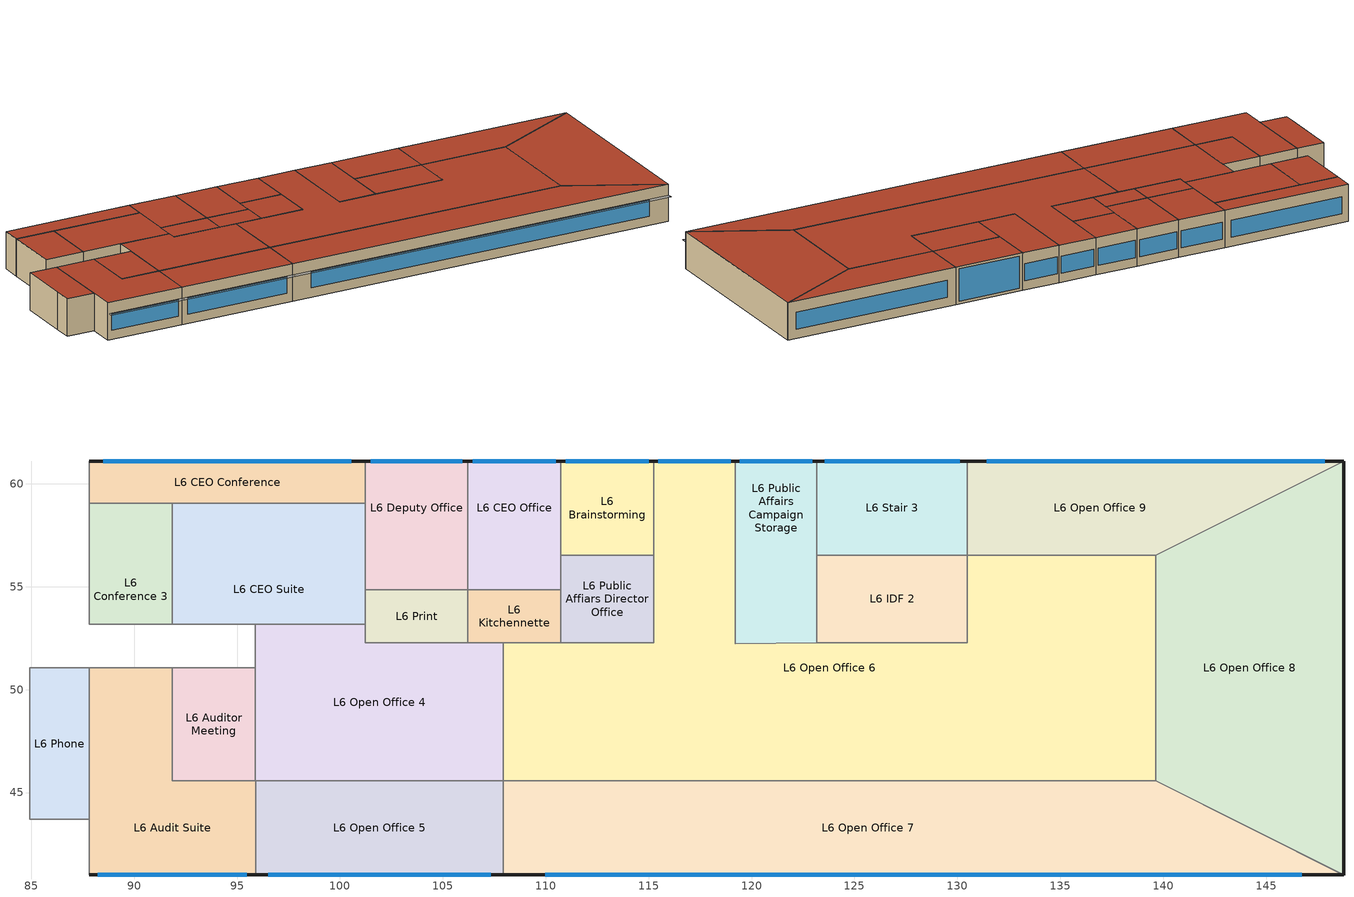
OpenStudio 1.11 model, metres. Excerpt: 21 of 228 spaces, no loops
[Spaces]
L6 Audit Suite
 floor to L5 Open Office 6 (Construction Internal Source 31): 95.89,45.56 95.89,40.99 87.82,40.99 87.82,45.56 z19.91
 floor to L5 Open Office 5 (Construction Internal Source 31): 91.86,51.05 91.86,45.56 87.82,45.56 87.82,51.05 z19.91
 wall outside (Typical Insulated Steel Framed Exterior Wall R-18.18): 87.82,40.99 95.89,40.99 z19.91:23.77
 wall to L6 Phone: 87.82,51.05 87.82,43.69 z19.91:23.77
 wall to L6 Corridor 2: 91.86,51.05 87.82,51.05 z19.91:23.77
 wall to L6 Auditor Meeting: 95.89,45.56 91.86,45.56 91.86,51.05 z19.91:23.77
 wall to L6 Open Office 5: 95.89,40.99 95.89,45.56 z19.91:23.77
 wall to L6 Balcony: 87.82,43.69 87.82,40.99 z19.91:23.77
 window (U 0.42 SHGC 0.40 Dbl LoE (e2-.1) Tint 6mm/6mm Air): 88.24,40.99 95.47,40.99 z20.85:22.6
 roof outside (Typical IEAD Roof R-31.25): 95.89,40.99 95.89,45.56 91.86,45.56 91.86,51.05 87.82,51.05 87.82,40.99 z23.77
L6 Open Office 5
 floor to L5 Open Office 6 (Construction Internal Source 47): 107.93,45.56 107.93,40.99 95.89,40.99 95.89,45.56 z19.91
 wall outside (Typical Insulated Steel Framed Exterior Wall R-18.18): 95.89,40.99 107.93,40.99 z19.91:23.77
 wall to L6 Open Office 4: 107.93,45.56 95.89,45.56 z19.91:23.77
 wall to L6 Open Office 7: 107.93,40.99 107.93,45.56 z19.91:23.77
 window (U 0.42 SHGC 0.40 Dbl LoE (e2-.1) Tint 6mm/6mm Air): 96.51,40.99 107.31,40.99 z20.85:22.6
 roof outside (Typical IEAD Roof R-31.25): 107.93,40.99 107.93,45.56 95.89,45.56 95.89,40.99 z23.77
L6 Open Office 7
 floor to L5 Open Office 7 (Construction Internal Source 49): 139.63,45.56 148.78,40.99 107.93,40.99 107.93,45.56 z19.91
 wall outside (Typical Insulated Steel Framed Exterior Wall R-18.18): 107.93,40.99 148.78,40.99 z19.91:23.77
 wall to L6 Open Office 6: 139.63,45.56 107.93,45.56 z19.91:23.77
 wall to L6 Open Office 8: 148.78,40.99 139.63,45.56 z19.91:23.77
 window (U 0.42 SHGC 0.40 Dbl LoE (e2-.1) Tint 6mm/6mm Air): 109.98,40.99 146.73,40.99 z20.85:22.59
 roof outside (Typical IEAD Roof R-31.25): 148.78,40.99 139.63,45.56 107.93,45.56 107.93,40.99 z23.77
L6 Open Office 8
 floor to L5 Open Office 9 (Construction Internal Source 192): 148.78,61.11 148.78,40.99 139.63,45.56 139.63,56.54 z19.91
 wall outside (Typical Insulated Steel Framed Exterior Wall R-18.18): 148.78,40.99 148.78,61.11 z19.91:23.77
 wall to L6 Open Office 9: 148.78,61.11 139.63,56.54 z19.91:23.77
 wall to L6 Open Office 6: 139.63,56.54 139.63,45.56 z19.91:23.77
 roof outside (Typical IEAD Roof R-31.25): 148.78,40.99 148.78,61.11 139.63,56.54 139.63,45.56 z23.77
L6 Phone
 floor to L5 Phone (Construction Internal Source 168): 87.82,51.05 87.82,43.69 84.92,43.69 84.92,51.05 z19.91
 wall to L6 Corridor 2: 87.82,51.05 84.92,51.05 z19.91:23.77
 wall to L6 Balcony: 84.92,43.69 87.82,43.69 z19.91:23.77
 wall to L6 Lobby: 84.92,45.56 84.92,43.69 z19.91:23.77
 wall to L6 Conference 2: 84.92,51.05 84.92,45.56 z19.91:23.77
 roof outside (Typical IEAD Roof R-31.25): 87.82,43.69 87.82,51.05 84.92,51.05 84.92,43.69 z23.77
L6 Auditor Meeting
 floor to L5 Open Office 5 (Construction Internal Source 38): 95.89,51.05 95.89,45.56 91.86,45.56 91.86,51.05 z19.91
 wall to L6 Corridor 2: 95.89,51.05 91.86,51.05 z19.91:23.77
 wall to L6 Open Office 4: 95.89,45.56 95.89,51.05 z19.91:23.77
 roof outside (Typical IEAD Roof R-31.25): 95.89,45.56 95.89,51.05 91.86,51.05 91.86,45.56 z23.77
L6 Open Office 4
 floor to L5 Open Office 5 (Construction Internal Source 190): 101.23,53.18 101.23,52.27 107.93,52.27 107.93,45.56 95.89,45.56 95.89,53.18 z19.91
 wall to L6 Corridor 2: 95.89,53.18 95.89,51.05 z19.91:23.77
 wall to L6 CEO Suite: 101.23,53.18 95.89,53.18 z19.91:23.77
 wall to L6 Print: 106.21,52.27 101.23,52.27 101.23,53.18 z19.91:23.77
 wall to L6 Kitchennette: 107.93,52.27 106.21,52.27 z19.91:23.77
 wall to L6 Open Office 6: 107.93,45.56 107.93,52.27 z19.91:23.77
 roof outside (Typical IEAD Roof R-31.25): 107.93,45.56 107.93,52.27 101.23,52.27 101.23,53.18 95.89,53.18 95.89,45.56 z23.77
L6 Open Office 6
 floor to L5 Open Office 8 (Construction Internal Source 94): 139.63,56.54 139.63,45.56 107.93,45.56 107.93,52.27 115.25,52.27 115.25,56.54 119.21,56.54 119.21,52.24 123.17,52.27 130.49,52.27 130.49,56.54 z19.91
 floor to L5 Open Office 11 (Construction Internal Source 94): 119.21,61.11 119.21,56.54 115.25,56.54 115.25,61.11 z19.91
 wall outside (Typical Insulated Steel Framed Exterior Wall R-18.18): 119.21,61.11 115.25,61.11 z19.91:23.77
 wall to L6 Public Affiars Director Office: 115.25,56.54 115.25,52.27 110.73,52.27 z19.91:23.77
 wall to L6 Brainstorming: 115.25,61.11 115.25,56.54 z19.91:23.77
 wall to L6 Public Affairs Campaign Storage: 123.17,52.27 119.21,52.24 119.21,61.11 z19.91:23.77
 wall to L6 IDF 2: 130.49,56.54 130.49,52.27 123.17,52.27 z19.91:23.77
 wall to L6 Open Office 9: 139.63,56.54 130.49,56.54 z19.91:23.77
 wall to L6 Kitchennette: 110.73,52.27 107.93,52.27 z19.91:23.77
 window (U 0.42 SHGC 0.40 Dbl LoE (e2-.1) Tint 6mm/6mm Air): 118.99,61.11 115.47,61.11 z20.85:22.61
 roof outside (Typical IEAD Roof R-31.25): 139.63,45.56 139.63,56.54 130.49,56.54 130.49,52.27 123.17,52.27 119.21,52.24 119.21,61.11 115.25,61.11 115.25,52.27 107.93,52.27 107.93,45.56 z23.77
L6 Public Affairs Campaign Storage
 floor to L5 Open Office 8 (Construction Internal Source 206): 123.17,56.54 123.17,52.27 119.21,52.24 119.21,56.54 z19.91
 floor to L5 Open Office 11 (Construction Internal Source 206): 123.17,61.11 123.17,56.54 119.21,56.54 119.21,61.11 z19.91
 wall outside (Typical Insulated Steel Framed Exterior Wall R-18.18): 123.17,61.11 119.21,61.11 z19.91:23.77
 wall to L6 Stair 3: 123.17,56.54 123.17,61.11 z19.91:23.77
 wall to L6 IDF 2: 123.17,52.27 123.17,56.54 z19.91:23.77
 window (U 0.42 SHGC 0.40 Dbl LoE (e2-.1) Tint 6mm/6mm Air): 122.95,61.11 119.43,61.11 z20.85:22.61
 roof outside (Typical IEAD Roof R-31.25): 119.21,52.24 123.17,52.27 123.17,61.11 119.21,61.11 z23.77
L6 Print
 floor to L5 Common Engineering Print Room 2 (Construction Internal Source 183): 106.21,54.86 106.21,52.27 101.23,52.27 101.23,54.86 z19.91
 wall to L6 CEO Suite: 101.23,54.86 101.23,53.18 z19.91:23.77
 wall to L6 Deputy Office: 106.21,54.86 101.23,54.86 z19.91:23.77
 wall to L6 Kitchennette: 106.21,52.27 106.21,54.86 z19.91:23.77
 roof outside (Typical IEAD Roof R-31.25): 106.21,52.27 106.21,54.86 101.23,54.86 101.23,52.27 z23.77
L6 Kitchennette
 floor to L5 Common Engineering Print Room 2 (Construction Internal Source 217): 110.73,54.86 110.73,52.27 106.21,52.27 106.21,54.86 z19.91
 wall to L6 CEO Office: 110.73,54.86 106.21,54.86 z19.91:23.77
 wall to L6 Public Affiars Director Office: 110.73,52.27 110.73,54.86 z19.91:23.77
 roof outside (Typical IEAD Roof R-31.25): 110.73,52.27 110.73,54.86 106.21,54.86 106.21,52.27 z23.77
L6 Public Affiars Director Office
 floor to L5 Common Engineering Print Room 2 (Construction Internal Source 201): 115.25,56.54 115.25,52.27 110.73,52.27 110.73,56.54 z19.91
 wall to L6 CEO Office: 110.73,56.54 110.73,54.86 z19.91:23.77
 wall to L6 Brainstorming: 115.25,56.54 110.73,56.54 z19.91:23.77
 roof outside (Typical IEAD Roof R-31.25): 115.25,52.27 115.25,56.54 110.73,56.54 110.73,52.27 z23.77
L6 IDF 2
 floor to L5 IDF 2 (Construction Internal Source 42): 130.49,56.54 130.49,52.27 123.17,52.27 123.17,56.54 z19.91
 wall to L6 Stair 3: 130.49,56.54 123.17,56.54 z19.91:23.77
 roof outside (Typical IEAD Roof R-31.25): 130.49,52.27 130.49,56.54 123.17,56.54 123.17,52.27 z23.77
L6 Conference 3
 floor to L5 Open Office 4 (Construction Internal Source 96): 91.86,59.05 91.86,56.54 87.82,56.54 87.82,59.05 z19.91
 floor to L5 Open Office 5 (Construction Internal Source 96): 91.86,56.54 91.86,53.18 87.82,53.18 87.82,56.54 z19.91
 wall to L6 CEO Conference: 91.86,59.05 87.82,59.05 z19.91:23.77
 wall to L6 CEO Suite: 91.86,53.18 91.86,59.05 z19.91:23.77
 wall to L6 Corridor 2: 87.82,53.18 91.86,53.18 z19.91:23.77
 wall to L6 Elec: 87.82,59.05 87.82,53.18 z19.91:23.77
 roof outside (Typical IEAD Roof R-31.25): 91.86,53.18 91.86,59.05 87.82,59.05 87.82,53.18 z23.77
L6 CEO Suite
 floor to L5 Open Office 5 (Construction Internal Source 129): 101.23,56.54 101.23,53.18 91.86,53.18 91.86,56.54 z19.91
 floor to L5 Open Office 4 (Construction Internal Source 129): 101.23,59.05 101.23,56.54 91.86,56.54 91.86,59.05 z19.91
 wall to L6 Corridor 2: 91.86,53.18 95.89,53.18 z19.91:23.77
 wall to L6 CEO Conference: 101.23,59.05 91.86,59.05 z19.91:23.77
 wall to L6 Deputy Office: 101.23,54.86 101.23,59.05 z19.91:23.77
 roof outside (Typical IEAD Roof R-31.25): 101.23,53.18 101.23,59.05 91.86,59.05 91.86,53.18 z23.77
L6 Deputy Office
 floor to L5 Common Engineering Print Room 2 (Construction Internal Source 131): 106.21,56.54 106.21,54.86 101.23,54.86 101.23,56.54 z19.91
 floor to L5 Conference 2 (Construction Internal Source 131): 106.21,61.11 106.21,56.54 101.23,56.54 101.23,61.11 z19.91
 wall outside (Typical Insulated Steel Framed Exterior Wall R-18.18): 106.21,61.11 101.23,61.11 z19.91:23.77
 wall to L6 CEO Office: 106.21,54.86 106.21,61.11 z19.91:23.77
 wall to L6 CEO Conference: 101.23,61.11 101.23,59.05 z19.91:23.77
 window (U 0.42 SHGC 0.40 Dbl LoE (e2-.1) Tint 6mm/6mm Air): 105.94,61.11 101.5,61.11 z20.85:22.61
 roof outside (Typical IEAD Roof R-31.25): 106.21,54.86 106.21,61.11 101.23,61.11 101.23,54.86 z23.77
L6 CEO Office
 floor to L5 Common Engineering Print Room 2 (Construction Internal Source 202): 106.21,56.54 110.73,56.54 110.73,54.86 106.21,54.86 z19.91
 floor to L5 Conference 2 (Construction Internal Source 202): 110.73,61.11 110.73,56.54 106.21,56.54 106.21,61.11 z19.91
 wall outside (Typical Insulated Steel Framed Exterior Wall R-18.18): 110.73,61.11 106.21,61.11 z19.91:23.77
 wall to L6 Brainstorming: 110.73,56.54 110.73,61.11 z19.91:23.77
 window (U 0.42 SHGC 0.40 Dbl LoE (e2-.1) Tint 6mm/6mm Air): 110.48,61.11 106.46,61.11 z20.85:22.61
 roof outside (Typical IEAD Roof R-31.25): 110.73,54.86 110.73,61.11 106.21,61.11 106.21,54.86 z23.77
L6 Brainstorming
 floor to L5 Conference 2 (Construction Internal Source 54): 115.25,61.11 115.25,56.54 110.73,56.54 110.73,61.11 z19.91
 wall outside (Typical Insulated Steel Framed Exterior Wall R-18.18): 115.25,61.11 110.73,61.11 z19.91:23.77
 window (U 0.42 SHGC 0.40 Dbl LoE (e2-.1) Tint 6mm/6mm Air): 115,61.11 110.98,61.11 z20.85:22.61
 roof outside (Typical IEAD Roof R-31.25): 115.25,56.54 115.25,61.11 110.73,61.11 110.73,56.54 z23.77
L6 Stair 3
 floor to L5 Stair 3 (Construction Internal Source 67): 130.49,61.11 130.49,56.54 123.17,56.54 123.17,61.11 z19.91
 wall outside (Typical Insulated Steel Framed Exterior Wall R-18.18): 130.49,61.11 123.17,61.11 z19.91:23.77
 wall to L6 Open Office 9: 130.49,56.54 130.49,61.11 z19.91:23.77
 window (U 0.42 SHGC 0.40 Dbl LoE (e2-.1) Tint 6mm/6mm Air): 130.1,61.11 123.56,61.11 z20.2:23.52
 roof outside (Typical IEAD Roof R-31.25): 130.49,56.54 130.49,61.11 123.17,61.11 123.17,56.54 z23.77
L6 Open Office 9
 floor to L5 Open Office 10 (Construction Internal Source 75): 148.78,61.11 139.63,56.54 130.49,56.54 130.49,61.11 z19.91
 wall outside (Typical Insulated Steel Framed Exterior Wall R-18.18): 148.78,61.11 130.49,61.11 z19.91:23.77
 window (U 0.42 SHGC 0.40 Dbl LoE (e2-.1) Tint 6mm/6mm Air): 147.85,61.11 131.42,61.11 z20.85:22.59
 roof outside (Typical IEAD Roof R-31.25): 139.63,56.54 148.78,61.11 130.49,61.11 130.49,56.54 z23.77
L6 CEO Conference
 floor to L5 Open Office 4 (Construction Internal Source 228): 101.23,61.11 101.23,59.05 87.82,59.05 87.82,61.11 z19.91
 wall outside (Typical Insulated Steel Framed Exterior Wall R-18.18): 101.23,61.11 87.82,61.11 z19.91:23.77
 wall to L6 Elec: 87.82,61.11 87.82,59.05 z19.91:23.77
 window (U 0.42 SHGC 0.40 Dbl LoE (e2-.1) Tint 6mm/6mm Air): 100.54,61.11 88.51,61.11 z20.85:22.6
 roof outside (Typical IEAD Roof R-31.25): 101.23,59.05 101.23,61.11 87.82,61.11 87.82,59.05 z23.77
shading: 107.91,40.99 95.92,40.99 95.92,40.38 107.91,40.38 z22.69; 95.87,40.99 87.84,40.99 87.84,40.38 95.87,40.38 z22.7; 148.75,40.99 107.96,40.99 107.96,40.38 148.75,40.38 z22.69
[Building]
90.1-2013-MediumOffice-ASHRAE 169-2006-5B PRM baseline created: 2016-05-18 14:10:54 -0600: Space Type=Denver Admin - OpenOffice; Default Construction Set=90.1-2013 - CZ5
[ClimateZones]
Climate Zone Institution Name 1=ASHRAE; Climate Zone Document Name 1=ANSI/ASHRAE Standard 169; Climate Zone Document Year 1=2006; Climate Zone Institution Name 2=CEC; Climate Zone Document Name 2=California Climate Zone Descriptions; Climate Zone Document Year 2=1995
[Site]
Denver Intl Ap: Latitude {deg}=39.83; Longitude {deg}=-104.65; Time Zone {hr}=-7; Elevation {m}=1650
[SizingPeriod:DesignDay] Barometric Pressure {Pa}=83011; Sky Clearness=0; Rain Indicator=0; Snow Indicator=0; Day of Month=21; Daylight Saving Time Indicator=0; Dry-Bulb Temperature Range Modifier Type=DefaultMultipliers
Name | Maximum Dry-Bulb Temperature {C} | Daily Dry-Bulb Temperature Range {deltaC} | Humidity Indicating Conditions at Maximum Dry-Bulb | Wind Speed {m/s} | Wind Direction {deg} | Month | Day Type | Humidity Indicating Type | Solar Model Indicator | ASHRAE Taub | ASHRAE Taud
Denver Intl Ap Ann Htg 99.6% Condns DB | -17.4 | 0 | -17.4 | 3.3 | 160 | 12 | WinterDesignDay | Wetbulb | ASHRAEClearSky
Denver Intl Ap Ann Clg .4% Condns DP=>MDB | 19.9 | 15.2 | 16 | 4.2 | 80 | 7 | SummerDesignDay | Dewpoint | ASHRAETau | 0.424 | 2.012
Denver Intl Ap Ann Hum_n 99.6% Condns DP=>MCDB | -11.7 | 0 | -21.5 | 3.3 | 160 | 12 | WinterDesignDay | Dewpoint | ASHRAEClearSky
Denver Intl Ap Ann Clg .4% Condns WB=>MDB | 27.3 | 15.2 | 18.3 | 4.2 | 80 | 7 | SummerDesignDay | Wetbulb | ASHRAETau | 0.424 | 2.012
[Construction]
Denver Admin ExtWall Steel Framed R25: 1IN Stucco, Insulation R-25, 1/2IN Gypsum
Denver Admin R-40 Roof: Roof Membrane, Denver Admin Roof Insulation R-40, Metal Decking
Interior Partition 1; Interior Door 1: G05 25mm wood
ExtSlabCarpet 4in ClimateZone 1-8: MAT-CC05 4 HW CONCRETE, CP02 CARPET PAD
Interior Floor 1: F16 Acoustic tile, F05 Ceiling air space resistance 1, M11 100mm lightweight concrete
Interior Wall 1: G01a 19mm gypsum board, F04 Wall air space resistance, G01a 19mm gypsum board
Interior Ceiling 1: M11 100mm lightweight concrete, F05 Ceiling air space resistance 1, F16 Acoustic tile
Exterior Door 2013: F08 Metal surface, I01 25mm insulation board 2013
ASHRAE 90.1-2013 Skylight CZ 5: Skylight U-0.50/SHGC-0.40
Interior Window 1: Clear 3mm
Denver Admin Glazing 0.38/0.25/0.49: Denver Glazing 0.38/0.25/0.49
Typical Insulated Steel Framed Exterior Wall R-18.18: 25mm Stucco, 5/8 in. Gypsum Board, Typical Insulation R-16.0, 5/8 in. Gypsum Board
Typical IEAD Roof R-31.25: Roof Membrane, Typical Insulation R-30.13, Metal Roof Surface
U 0.42 SHGC 0.40 Dbl LoE (e2-.1) Tint 6mm/6mm Air: LoE TINT 6MM, AIR 6MM, CLEAR 6MM
[Material]
Name | Roughness | Thickness {m} | Conductivity {W/m-K} | Density {kg/m3} | Specific Heat {J/kg-K} | Thermal Absorptance | Solar Absorptance | Visible Absorptance
G05 25mm wood | MediumSmooth | 0.0254 | 0.15 | 608 | 1630 | 0.9 | 0.5 | 0.5
1IN Stucco | Smooth | 0.0253 | 0.6918 | 1858 | 837 | 0.9 | 0.92 | 0.92
1/2IN Gypsum | Smooth | 0.0127 | 0.16 | 784.9 | 830 | 0.9 | 0.4 | 0.4
Roof Membrane | VeryRough | 0.0095 | 0.16 | 1121.29 | 1460 | 0.9 | 0.7 | 0.7
Denver Admin Roof Insulation R-40 | MediumRough | 0.34036 | 0.049 | 265 | 836.8 | 0.9 | 0.7 | 0.7
Metal Decking | MediumSmooth | 0.0015 | 45.006 | 7680 | 418.4 | 0.9 | 0.6 | 0.6
F16 Acoustic tile | MediumSmooth | 0.0191 | 0.06 | 368 | 590 | 0.9 | 0.3 | 0.3
F08 Metal surface; Metal Roof Surface | Smooth | 0.0008 | 45.28 | 7824 | 500 | 0.9 | 0.7 | 0.7
Insulation R-25 | MediumRough | 0.2159 | 0.049 | 265 | 836.8 | 0.9 | 0.7 | 0.7
Material 61; Material 75; Material 83; Material 93; Material 97; Material 107; Material 133; Material 149; Material 187; Material 191; Material 257; Material 261; Material 335; Material 365; Material 379; Material 383; Material 401; Material 403; Material 411; Material 433; Material 455 | Rough | 0.0254 | 0.02 | 56.06 | 1210
Material 62; Material 76; Material 84; Material 94; Material 98; Material 108; Material 134; Material 150; Material 188; Material 192; Material 258; Material 262; Material 336; Material 366; Material 380; Material 384; Material 402; Material 404; Material 412; Material 434; Material 456 | MediumRough | 0.0508 | 2.31 | 2322 | 832
MAT-CC05 4 HW CONCRETE | Rough | 0.1016 | 1.311 | 2240 | 836.8 | 0.9 | 0.85 | 0.85
M11 100mm lightweight concrete | MediumRough | 0.1016 | 0.53 | 1280 | 840 | 0.9 | 0.5 | 0.5
G01a 19mm gypsum board | MediumSmooth | 0.019 | 0.16 | 800 | 1090 | 0.9 | 0.4 | 0.4
I01 25mm insulation board 2013 | MediumRough | 0.0105664 | 0.03 | 43 | 1210 | 0.9 | 0.6 | 0.6
25mm Stucco | Smooth | 0.0254 | 0.72 | 1856 | 840 | 0.9 | 0.7 | 0.7
5/8 in. Gypsum Board | MediumSmooth | 0.0159 | 0.16 | 800 | 1090 | 0.9 | 0.7 | 0.7
[Material:AirGap]
Name | Thermal Resistance {m2-K/W}
F05 Ceiling air space resistance 1 | 0.18
F04 Wall air space resistance | 0.15
[Construction:InternalSource]
Construction Internal Source 31: 2, Material 61, Material 62, Material 62
Construction Internal Source 38: 2, Material 75, Material 76, Material 76
Construction Internal Source 42: 2, Material 83, Material 84, Material 84
Construction Internal Source 47: 2, Material 93, Material 94, Material 94
Construction Internal Source 49: 2, Material 97, Material 98, Material 98
Construction Internal Source 54: 2, Material 107, Material 108, Material 108
Construction Internal Source 67: 2, Material 133, Material 134, Material 134
Construction Internal Source 75: 2, Material 149, Material 150, Material 150
Construction Internal Source 94: 2, Material 187, Material 188, Material 188
Construction Internal Source 96: 2, Material 191, Material 192, Material 192
Construction Internal Source 129: 2, Material 257, Material 258, Material 258
Construction Internal Source 131: 2, Material 261, Material 262, Material 262
Construction Internal Source 168: 2, Material 335, Material 336, Material 336
Construction Internal Source 183: 2, Material 365, Material 366, Material 366
Construction Internal Source 190: 2, Material 379, Material 380, Material 380
Construction Internal Source 192: 2, Material 383, Material 384, Material 384
Construction Internal Source 201: 2, Material 401, Material 402, Material 402
Construction Internal Source 202: 2, Material 403, Material 404, Material 404
Construction Internal Source 206: 2, Material 411, Material 412, Material 412
Construction Internal Source 217: 2, Material 433, Material 434, Material 434
Construction Internal Source 228: 2, Material 455, Material 456, Material 456
[DefaultConstructionSet]
90.1-2013 - CZ5: Default Exterior Surface Constructions=Default Surface Constructions 79; Default Interior Surface Constructions=Default Surface Constructions 80; Default Ground Contact Surface Constructions=Default Surface Constructions 81; Default Exterior SubSurface Constructions=Default Sub Surface Constructions 53; Default Interior SubSurface Constructions=Default Sub Surface Constructions 54; Interior Partition Construction=Interior Partition 1
[DefaultSurfaceConstructions]
Name | Floor Construction | Wall Construction | Roof Ceiling Construction
Default Surface Constructions 79 | ExtSlabCarpet 4in ClimateZone 1-8 | Denver Admin ExtWall Steel Framed R25 | Denver Admin R-40 Roof
Default Surface Constructions 80 | Interior Floor 1 | Interior Wall 1 | Interior Ceiling 1
Default Surface Constructions 81 | ExtSlabCarpet 4in ClimateZone 1-8 | ExtSlabCarpet 4in ClimateZone 1-8 | ExtSlabCarpet 4in ClimateZone 1-8
[DefaultSubSurfaceConstructions]
Name | Fixed Window Construction | Operable Window Construction | Door Construction | Overhead Door Construction | Skylight Construction | Tubular Daylight Dome Construction | Tubular Daylight Diffuser Construction
Default Sub Surface Constructions 53 | Denver Admin Glazing 0.38/0.25/0.49 | Denver Admin Glazing 0.38/0.25/0.49 | Exterior Door 2013 | Exterior Door 2013 | ASHRAE 90.1-2013 Skylight CZ 5 | Interior Window 1 | Interior Window 1
Default Sub Surface Constructions 54 | Interior Window 1 | Interior Window 1 | Interior Door 1
[Material:NoMass] Roughness=Smooth; Thermal Absorptance=0.9
Name | Thermal Resistance {m2-K/W} | Solar Absorptance | Visible Absorptance
CP02 CARPET PAD | 0.1 | 0.8 | 0.8
Typical Insulation R-16.0 | 2.81828 | 0.7 | 0.7
Typical Insulation R-30.13 | 5.30668 | 0.7 | 0.7
[WindowMaterial:SimpleGlazingSystem]
Name | U-Factor {W/m2-K} | Solar Heat Gain Coefficient | Visible Transmittance
Skylight U-0.50/SHGC-0.40 | 2.83913 | 0.4 | 0.44
Denver Glazing 0.38/0.25/0.49 | 2.15774 | 0.25 | 0.49
[WindowMaterial:Glazing] Optical Data Type=SpectralAverage; Infrared Transmittance at Normal Incidence=0; Front Side Infrared Hemispherical Emissivity=0.84; Conductivity {W/m-K}=0.9; Dirt Correction Factor for Solar and Visible Transmittance=1; Solar Diffusing=No
Name | Thickness {m} | Solar Transmittance at Normal Incidence | Front Side Solar Reflectance at Normal Incidence | Back Side Solar Reflectance at Normal Incidence | Visible Transmittance at Normal Incidence | Front Side Visible Reflectance at Normal Incidence | Back Side Visible Reflectance at Normal Incidence | Back Side Infrared Hemispherical Emissivity
Clear 3mm | 0.003 | 0.837 | 0.075 | 0 | 0.898 | 0.081 | 0 | 0.84
LoE TINT 6MM | 0.006 | 0.36 | 0.093 | 0.2 | 0.5 | 0.035 | 0.054 | 0.1
CLEAR 6MM | 0.006 | 0.775 | 0.071 | 0.071 | 0.881 | 0.08 | 0.08 | 0.84
[WindowMaterial:Gas]
AIR 6MM: Gas Type=Air; Thickness {m}=0.0063
[DesignSpecification:OutdoorAir] Outdoor Air Method=Sum
Name | Outdoor Air Flow per Person {m3/s-person} | Outdoor Air Flow per Floor Area {m3/s-m2} | Outdoor Air Flow Rate Fraction Schedule | Outdoor Air Flow Air Changes per Hour {1/hr}
Denver Admin - OpenOffice Ventilation; Denver Admin - BreakRoom Ventilation | 0.00235974 | 0.0003048 | Ventilation Availability
Denver Admin - ClosedOffice Ventilation | 0.00235974 | 0.0003048 | Ventilation Availability | 0
Denver Admin - Conference Ventilation; Denver Admin - IT_Room Ventilation | 0.00235974 | 0.0003048
Denver Admin - PrintRoom Ventilation; Denver Admin - Stair Ventilation |  | 0.0003048 | Ventilation Availability
Denver Admin - Storage Ventilation |  | 0.0006096 | Ventilation Availability
[ThermostatSetpoint:DualSetpoint] Heating Setpoint Temperature Schedule=Setpoint Htg - Admin; Cooling Setpoint Temperature Schedule=Setpoint Clg - Admin
Thermostat Setpoint Dual Setpoint 9; Thermostat Setpoint Dual Setpoint 11; Thermostat Setpoint Dual Setpoint 20; Thermostat Setpoint Dual Setpoint 23; Thermostat Setpoint Dual Setpoint 35; Thermostat Setpoint Dual Setpoint 46; Thermostat Setpoint Dual Setpoint 55; Thermostat Setpoint Dual Setpoint 62; Thermostat Setpoint Dual Setpoint 67; Thermostat Setpoint Dual Setpoint 93; Thermostat Setpoint Dual Setpoint 100; Thermostat Setpoint Dual Setpoint 107; Thermostat Setpoint Dual Setpoint 112; Thermostat Setpoint Dual Setpoint 126; Thermostat Setpoint Dual Setpoint 133; Thermostat Setpoint Dual Setpoint 140; Thermostat Setpoint Dual Setpoint 142; Thermostat Setpoint Dual Setpoint 152; Thermostat Setpoint Dual Setpoint 166; Thermostat Setpoint Dual Setpoint 204; Thermostat Setpoint Dual Setpoint 227
[BuildingStory]
Building Story 6
[Space] Building Story=Building Story 6
Name | Thermal Zone | Space Type
L6 Audit Suite | L6 Audit Suite
L6 Open Office 5 | L6 Open Office 5
L6 Open Office 7 | L6 Open Office 7
L6 Open Office 8 | L6 Open Office 8
L6 Phone | L6 Phone | Denver Admin - BreakRoom
L6 Auditor Meeting | L6 Auditor Meeting | Denver Admin - Conference
L6 Open Office 4 | L6 Open Office 4
L6 Open Office 6 | L6 Open Office 6
L6 Public Affairs Campaign Storage | L6 Public Affairs Campaign Storage | Denver Admin - Storage
L6 Print | L6 Print | Denver Admin - PrintRoom
L6 Kitchennette | L6 Kitchennette | Denver Admin - BreakRoom
L6 Public Affiars Director Office | L6 Public Affiars Director Office | Denver Admin - ClosedOffice
L6 IDF 2 | L6 IDF 2 | Denver Admin - IT_Room
L6 Conference 3 | L6 Conference 3 | Denver Admin - Conference
L6 CEO Suite | L6 CEO Suite | Denver Admin - BreakRoom
L6 Deputy Office | L6 Deputy Office | Denver Admin - ClosedOffice
L6 CEO Office | L6 CEO Office | Denver Admin - ClosedOffice
L6 Brainstorming | L6 Brainstorming | Denver Admin - Conference
L6 Stair 3 | L6 Stair 3 | Denver Admin - Stair
L6 Open Office 9 | L6 Open Office 9
L6 CEO Conference | L6 CEO Conference | Denver Admin - Conference
[SpaceType] Standards Building Type=Office
Name | Default Schedule Set | Design Specification Outdoor Air Object | Standards Space Type
Denver Admin - OpenOffice | Denver Admin - OpenOffice Schedule Set | Denver Admin - OpenOffice Ventilation | OpenOffice
Denver Admin - BreakRoom | Denver Admin - BreakRoom Schedule Set | Denver Admin - BreakRoom Ventilation | BreakRoom
Denver Admin - ClosedOffice | Denver Admin - ClosedOffice Schedule Set | Denver Admin - ClosedOffice Ventilation | ClosedOffice
Denver Admin - Conference | Denver Admin - Conference Schedule Set | Denver Admin - Conference Ventilation | Conference
Denver Admin - IT_Room | Denver Admin - IT_Room Schedule Set | Denver Admin - IT_Room Ventilation | IT_Room
Denver Admin - PrintRoom | Denver Admin - PrintRoom Schedule Set | Denver Admin - PrintRoom Ventilation | PrintRoom
Denver Admin - Stair | Denver Admin - Stair Schedule Set | Denver Admin - Stair Ventilation | Stair
Denver Admin - Storage | Denver Admin - Storage Schedule Set | Denver Admin - Storage Ventilation | Storage
[DefaultScheduleSet] Lighting Schedule=Office Bldg Light; Infiltration Schedule=Medium Office Infil Quarter On
Name | Number of People Schedule | People Activity Level Schedule | Electric Equipment Schedule
Denver Admin - OpenOffice Schedule Set; Denver Admin - BreakRoom Schedule Set; Denver Admin - ClosedOffice Schedule Set; Denver Admin - Conference Schedule Set; Denver Admin - IT_Room Schedule Set; Denver Admin - PrintRoom Schedule Set | People - Admin | Medium Office Activity | Medium Office Bldg Equip
Denver Admin - Stair Schedule Set; Denver Admin - Storage Schedule Set
[People:Definition]
15026 People: Number of People Calculation Method=Area/Person; Space Floor Area per Person {m2/person}=20.6431; Fraction Radiant=0.3
[Lights]
Name | Lights Definition | Space or SpaceType
Denver Admin - OpenOffice Lights 30.0 percent reduction | Denver Water Admin - OpenOffice Lights Definition - 30.0 percent reduction | Denver Admin - OpenOffice
Denver Admin - BreakRoom Lights 30.0 percent reduction | Denver Water Admin - BreakRoom Lights Definition - 30.0 percent reduction | Denver Admin - BreakRoom
Denver Admin - ClosedOffice Lights 30.0 percent reduction | Denver Water Admin - ClosedOffice Lights Definition - 30.0 percent reduction | Denver Admin - ClosedOffice
Denver Admin - Conference Lights 30.0 percent reduction | Denver Water Admin - Conference Lights Definition - 30.0 percent reduction | Denver Admin - Conference
Denver Admin - IT_Room Lights 30.0 percent reduction | Denver Water Admin - IT_Room Lights Definition - 30.0 percent reduction | Denver Admin - IT_Room
Denver Admin - PrintRoom Lights 30.0 percent reduction | Denver Water Admin - PrintRoom Lights Definition - 30.0 percent reduction | Denver Admin - PrintRoom
Denver Admin - Stair Lights 30.0 percent reduction | Denver Water Admin - Stair Lights Definition - 30.0 percent reduction | Denver Admin - Stair
Denver Admin - Storage Lights 30.0 percent reduction | Denver Water Admin - Storage Lights Definition - 30.0 percent reduction | Denver Admin - Storage
[Lights:Definition] Design Level Calculation Method=Watts/Area; Fraction Radiant=0.4; Fraction Visible=0.2; Return Air Fraction=0.4
Name | Watts per Space Floor Area {W/m2}
Denver Water Admin - ClosedOffice Lights Definition - 30.0 percent reduction; Denver Water Admin - PrintRoom Lights Definition - 30.0 percent reduction; Denver Water Admin - IT_Room Lights Definition - 30.0 percent reduction | 11.9479
Denver Water Admin - Storage Lights Definition - 30.0 percent reduction | 6.78126
Denver Water Admin - OpenOffice Lights Definition - 30.0 percent reduction | 10.5486
Denver Water Admin - Conference Lights Definition - 30.0 percent reduction | 13.2396
Denver Water Admin - Stair Lights Definition - 30.0 percent reduction | 7.4271
Denver Water Admin - BreakRoom Lights Definition - 30.0 percent reduction | 7.85765
[ElectricEquipment]
Name | Electric Equipment Definition | Space or SpaceType
Denver Admin - OpenOffice Electric Equipment 30.0 percent reduction | Denver Water Admin - OpenOffice Electric Equipment Definition - 30.0 percent reduction | Denver Admin - OpenOffice
Denver Admin - BreakRoom Electric Equipment | Denver Water Admin - BreakRoom Electric Equipment Definition | Denver Admin - BreakRoom
Denver Admin - ClosedOffice Electric Equipment | Denver Water Admin - ClosedOffice Electric Equipment Definition | Denver Admin - ClosedOffice
Denver Admin - Conference Electric Equipment | Denver Water Admin - Conference Electric Equipment Definition | Denver Admin - Conference
Denver Admin - IT_Room Electric Equipment | Denver Water Admin - IT_Room Electric Equipment Definition | Denver Admin - IT_Room
Denver Admin - PrintRoom Electric Equipment | Denver Water Admin - PrintRoom Electric Equipment Definition | Denver Admin - PrintRoom
[ElectricEquipment:Definition] Design Level Calculation Method=Watts/Area
Name | Watts per Space Floor Area {W/m2}
Denver Water Admin - BreakRoom Electric Equipment Definition; Denver Water Admin - PrintRoom Electric Equipment Definition | 21.5278
Denver Water Admin - ClosedOffice Electric Equipment Definition | 6.8889
Denver Water Admin - Conference Electric Equipment Definition | 3.98265
Denver Water Admin - IT_Room Electric Equipment Definition | 53.8196
Denver Water Admin - OpenOffice Electric Equipment Definition - 30.0 percent reduction | 5.34966
[SpaceInfiltration:DesignFlowRate] Design Flow Rate Calculation Method=Flow/ExteriorArea; Flow per Exterior Surface Area {m3/s-m2}=0.000164679
Name | Space or SpaceType
Denver Admin - OpenOffice Infiltration | Denver Admin - OpenOffice
Denver Admin - BreakRoom Infiltration | Denver Admin - BreakRoom
Denver Admin - ClosedOffice Infiltration | Denver Admin - ClosedOffice
Denver Admin - Conference Infiltration | Denver Admin - Conference
Denver Admin - IT_Room Infiltration | Denver Admin - IT_Room
Denver Admin - PrintRoom Infiltration | Denver Admin - PrintRoom
Denver Admin - Stair Infiltration | Denver Admin - Stair
Denver Admin - Storage Infiltration | Denver Admin - Storage
[ThermalZone] Use Ideal Air Loads=No
Name | Fraction of Zone Controlled by Secondary Daylighting Control | Thermostat
L6 Open Office 9 | 0.166512 | Thermostat Setpoint Dual Setpoint 126
L6 Stair 3 |  | Thermostat Setpoint Dual Setpoint 133
L6 Conference 3 |  | Thermostat Setpoint Dual Setpoint 140
L6 CEO Conference | 0 | Thermostat Setpoint Dual Setpoint 142
L6 Open Office 4 |  | Thermostat Setpoint Dual Setpoint 152
L6 IDF 2 |  | Thermostat Setpoint Dual Setpoint 166
L6 Audit Suite |  | Thermostat Setpoint Dual Setpoint 204
L6 Open Office 6 |  | Thermostat Setpoint Dual Setpoint 227
L6 Public Affiars Director Office |  | Thermostat Setpoint Dual Setpoint 9
L6 Open Office 5 |  | Thermostat Setpoint Dual Setpoint 11
L6 Print |  | Thermostat Setpoint Dual Setpoint 20
L6 Auditor Meeting |  | Thermostat Setpoint Dual Setpoint 23
L6 Brainstorming |  | Thermostat Setpoint Dual Setpoint 35
L6 Public Affairs Campaign Storage |  | Thermostat Setpoint Dual Setpoint 46
L6 Open Office 8 |  | Thermostat Setpoint Dual Setpoint 55
L6 Open Office 7 | 0.187892 | Thermostat Setpoint Dual Setpoint 62
L6 Phone |  | Thermostat Setpoint Dual Setpoint 67
L6 Kitchennette |  | Thermostat Setpoint Dual Setpoint 93
L6 CEO Suite |  | Thermostat Setpoint Dual Setpoint 100
L6 Deputy Office |  | Thermostat Setpoint Dual Setpoint 107
L6 CEO Office |  | Thermostat Setpoint Dual Setpoint 112
[Exterior:Lights:Definition]
Exterior Lights Definition 1: Design Level {W}=1600
[Exterior:Lights]
Exterior Lights 1: Exterior Lights Definition=Exterior Lights Definition 1; Schedule=Always On Discrete; Control Option=AstronomicalClock
[People] People Definition=15026 People
Name | Space or SpaceType
People 1 | Denver Admin - BreakRoom
People 2 | Denver Admin - ClosedOffice
People 3 | Denver Admin - Conference
People 9 | Denver Admin - OpenOffice
People 10 | Denver Admin - PrintRoom
[Daylighting:Control] Position Z-Coordinate {m}=0.9144; Illuminance Setpoint {lux}=300; Lighting Control Type=Stepped; Number of Stepped Control Steps=3
Name | Space | Position X-Coordinate {m} | Position Y-Coordinate {m}
L6 CEO Conference Daylt Sensor 2 | L6 CEO Conference | -6.7056 | -2.68158
L6 Open Office 7 Daylt Sensor 2 | L6 Open Office 7 | 20.4216 | -1.89511
L6 Open Office 9 Daylt Sensor 2 | L6 Open Office 9 | 9.144 | 1.89228
[Schedule:Ruleset]
Name | Default Day Schedule | Summer Design Day Schedule | Winter Design Day Schedule
Office Bldg Light | Office Bldg Light Default Schedule | Office Bldg Light Summer Design Day | Office Bldg Light Winter Design Day
Setpoint Htg - Admin | Large Office HtgSetp Default Schedule | Large Office HtgSetp Summer Design Day | Large Office HtgSetp Winter Design Day
Setpoint Clg - Admin | Large Office ClgSetp Default Schedule | Large Office ClgSetp Summer Design Day | Large Office ClgSetp Winter Design Day
People - Admin | Medium Office Bldg Occ Default Schedule | Medium Office Bldg Occ Summer Design Day | Medium Office Bldg Occ Winter Design Day
Medium Office Activity | Medium Office Activity Default Schedule | Medium Office Activity Summer Design Day | Medium Office Activity Winter Design Day
Medium Office Infil Quarter On | Medium Office Infil Quarter On Default Schedule | Medium Office Infil Quarter On Summer Design Day | Medium Office Infil Quarter On Winter Design Day
Medium Office Bldg Equip | Medium Office Bldg Equip Default Schedule | Medium Office Bldg Equip Summer Design Day | Medium Office Bldg Equip Winter Design Day
Ventilation Availability | Schedule Day 1
[Schedule:Day]
Office Bldg Light Default Schedule: 5, 0, 0.05, 7, 0, 0.05, 8, 0, 0.3, 17, 0, 0.9, 18, 0, 0.7, 20, 0, 0.5, 22, 0, 0.05, 23, 0, 0.05, 24, 0, 0.05
Office Bldg Light Summer Design Day; Medium Office Infil Quarter On Rule 1 Day Schedule; Medium Office Bldg Equip Summer Design Day: 24, 0, 1
Office Bldg Light Winter Design Day; Medium Office Bldg Occ Winter Design Day; Medium Office Bldg Occ Rule 1 Day Schedule; Medium Office Bldg Equip Winter Design Day: 24, 0, 0
Office Bldg Light Rule 1 Day Schedule: 24, 0, 0.05
Office Bldg Light Rule 2 Day Schedule: 6, 0, 0.05, 8, 0, 0.05, 14, 0, 0.05, 17, 0, 0.05, 24, 0, 0.05
Large Office HtgSetp Default Schedule: 5, 0, 15.5556, 18, 0, 21.1111, 24, 0, 15.5556
Large Office HtgSetp Summer Design Day; Large Office HtgSetp Rule 1 Day Schedule; Large Office HtgSetp Rule 2 Day Schedule: 24, 0, 15.5556
Large Office HtgSetp Winter Design Day: 24, 0, 21.1111
Large Office ClgSetp Default Schedule: 5, 0, 26.6667, 18, 0, 23.3333, 24, 0, 26.6667
Large Office ClgSetp Summer Design Day: 24, 0, 23.3333
Large Office ClgSetp Winter Design Day; Large Office ClgSetp Rule 1 Day Schedule: 24, 0, 26.6667
Large Office ClgSetp Rule 2 Day Schedule: 6, 0, 26.6667, 18, 0, 26.6667, 24, 0, 26.6667
Medium Office Bldg Occ Default Schedule: 6, 0, 0, 7, 0, 0.1, 8, 0, 0.2, 12, 0, 0.95, 13, 0, 0.5, 17, 0, 0.95, 18, 0, 0.7, 24, 0, 0
Medium Office Bldg Occ Summer Design Day: 6, 0, 0, 22, 0, 1, 24, 0, 0.05
Medium Office Bldg Occ Rule 2 Day Schedule: 6, 0, 0, 8, 0, 0, 14, 0, 0, 17, 0, 0, 24, 0, 0
Medium Office Activity Default Schedule; Medium Office Activity Summer Design Day; Medium Office Activity Winter Design Day: 24, 0, 120
Medium Office Infil Quarter On Default Schedule; Medium Office Infil Quarter On Summer Design Day: 6, 0, 1, 22, 0, 0.25, 24, 0, 1
Medium Office Infil Quarter On Winter Design Day; Medium Office Infil Quarter On Rule 2 Day Schedule: 6, 0, 1, 18, 0, 0.25, 24, 0, 1
Medium Office Bldg Equip Default Schedule: 8, 0, 0.4, 12, 0, 0.9, 13, 0, 0.8, 17, 0, 0.9, 18, 0, 0.8, 20, 0, 0.6, 22, 0, 0.4, 24, 0, 0.4
Medium Office Bldg Equip Rule 1 Day Schedule: 24, 0, 0.3
Medium Office Bldg Equip Rule 2 Day Schedule: 6, 0, 0.3, 8, 0, 0.3, 14, 0, 0.3, 17, 0, 0.3, 24, 0, 0.3
Schedule Day 1: 6, 0, 0.2, 22, 0, 1, 24, 0, 0.2
Schedule Day 3: 24, 0, 0.2
[Schedule:Rule]
Name | Schedule Ruleset | Rule Order | Day Schedule | Apply Sunday | Apply Monday | Apply Tuesday | Apply Wednesday | Apply Thursday | Apply Friday | Apply Saturday | Date Specification Type | Start Month | Start Day | End Month | End Day
Office Bldg Light Rule 1 | Office Bldg Light | 0 | Office Bldg Light Rule 1 Day Schedule | Yes | No | No | No | No | No | No | DateRange | 1 | 1 | 12 | 31
Office Bldg Light Rule 2 | Office Bldg Light | 1 | Office Bldg Light Rule 2 Day Schedule | No | No | No | No | No | No | Yes | DateRange | 1 | 1 | 12 | 31
Large Office HtgSetp Rule 1 | Setpoint Htg - Admin | 0 | Large Office HtgSetp Rule 1 Day Schedule | Yes | No | No | No | No | No | No | DateRange | 1 | 1 | 12 | 31
Large Office HtgSetp Rule 2 | Setpoint Htg - Admin | 1 | Large Office HtgSetp Rule 2 Day Schedule | No | No | No | No | No | No | Yes | DateRange | 1 | 1 | 12 | 31
Large Office ClgSetp Rule 1 | Setpoint Clg - Admin | 0 | Large Office ClgSetp Rule 1 Day Schedule | Yes | No | No | No | No | No | No | DateRange | 1 | 1 | 12 | 31
Large Office ClgSetp Rule 2 | Setpoint Clg - Admin | 1 | Large Office ClgSetp Rule 2 Day Schedule | No | No | No | No | No | No | Yes | DateRange | 1 | 1 | 12 | 31
Medium Office Bldg Occ Rule 1 | People - Admin | 0 | Medium Office Bldg Occ Rule 1 Day Schedule | Yes | No | No | No | No | No | No | DateRange | 1 | 1 | 12 | 31
Medium Office Bldg Occ Rule 2 | People - Admin | 1 | Medium Office Bldg Occ Rule 2 Day Schedule | No | No | No | No | No | No | Yes | DateRange | 1 | 1 | 12 | 31
Medium Office Infil Quarter On Rule 1 | Medium Office Infil Quarter On | 0 | Medium Office Infil Quarter On Rule 1 Day Schedule | Yes | No | No | No | No | No | No | DateRange | 1 | 1 | 12 | 31
Medium Office Infil Quarter On Rule 2 | Medium Office Infil Quarter On | 1 | Medium Office Infil Quarter On Rule 2 Day Schedule | No | No | No | No | No | No | Yes | DateRange | 1 | 1 | 12 | 31
Medium Office Bldg Equip Rule 1 | Medium Office Bldg Equip | 0 | Medium Office Bldg Equip Rule 1 Day Schedule | Yes | No | No | No | No | No | No | DateRange | 1 | 1 | 12 | 31
Medium Office Bldg Equip Rule 2 | Medium Office Bldg Equip | 1 | Medium Office Bldg Equip Rule 2 Day Schedule | No | No | No | No | No | No | Yes | DateRange | 1 | 1 | 12 | 31
Schedule Rule 1 | Ventilation Availability | 0 | Schedule Day 3 | Yes |  |  |  |  |  | Yes
[Schedule:Constant]
Always On Discrete: Value=1
